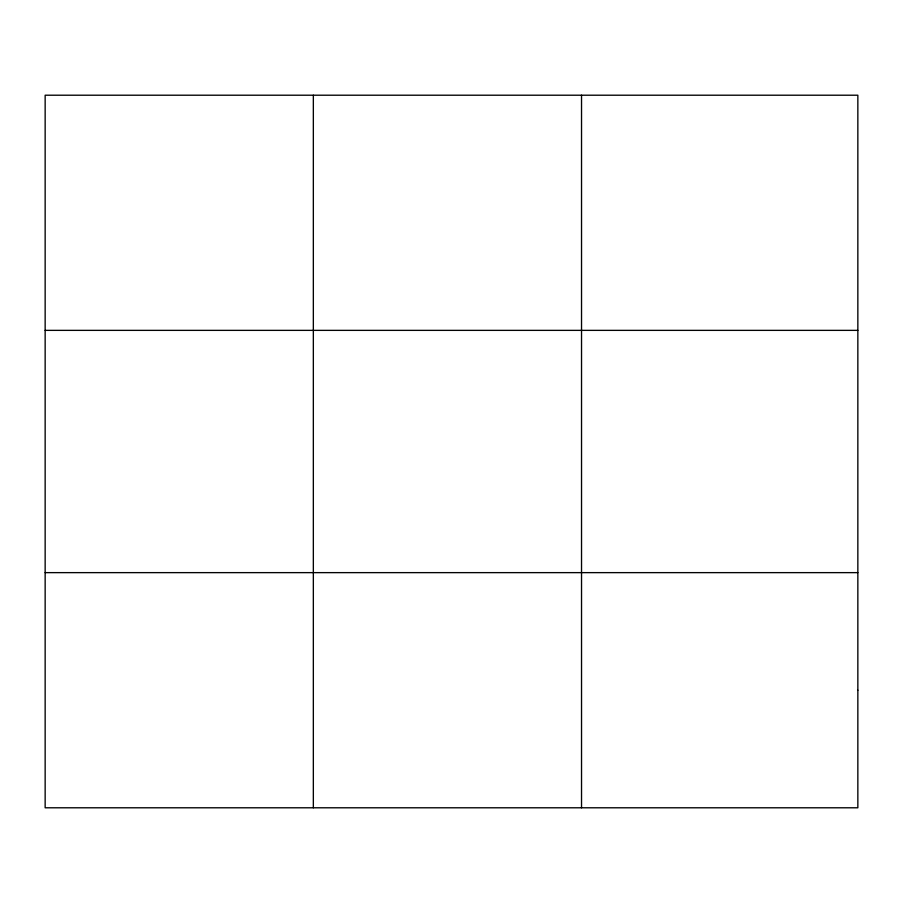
<?xml version="1.0" encoding="UTF-8"?>
<svg xmlns="http://www.w3.org/2000/svg" width="903" height="903" viewBox="0 0 903 903"><rect width="100%" height="100%" fill="white"/><g stroke="black" fill="none" stroke-linecap="round" stroke-linejoin="round"><path stroke-width="1.35" d="M313.341 95.21L313.341 807.79M581.532 95.21L581.532 807.79M45.15 330.363L857.85 330.363M45.15 572.637L857.85 572.637M857.85 690.219L857.85 807.79L45.15 807.79L45.15 95.21L857.85 95.21L857.85 690.219"/></g></svg>
